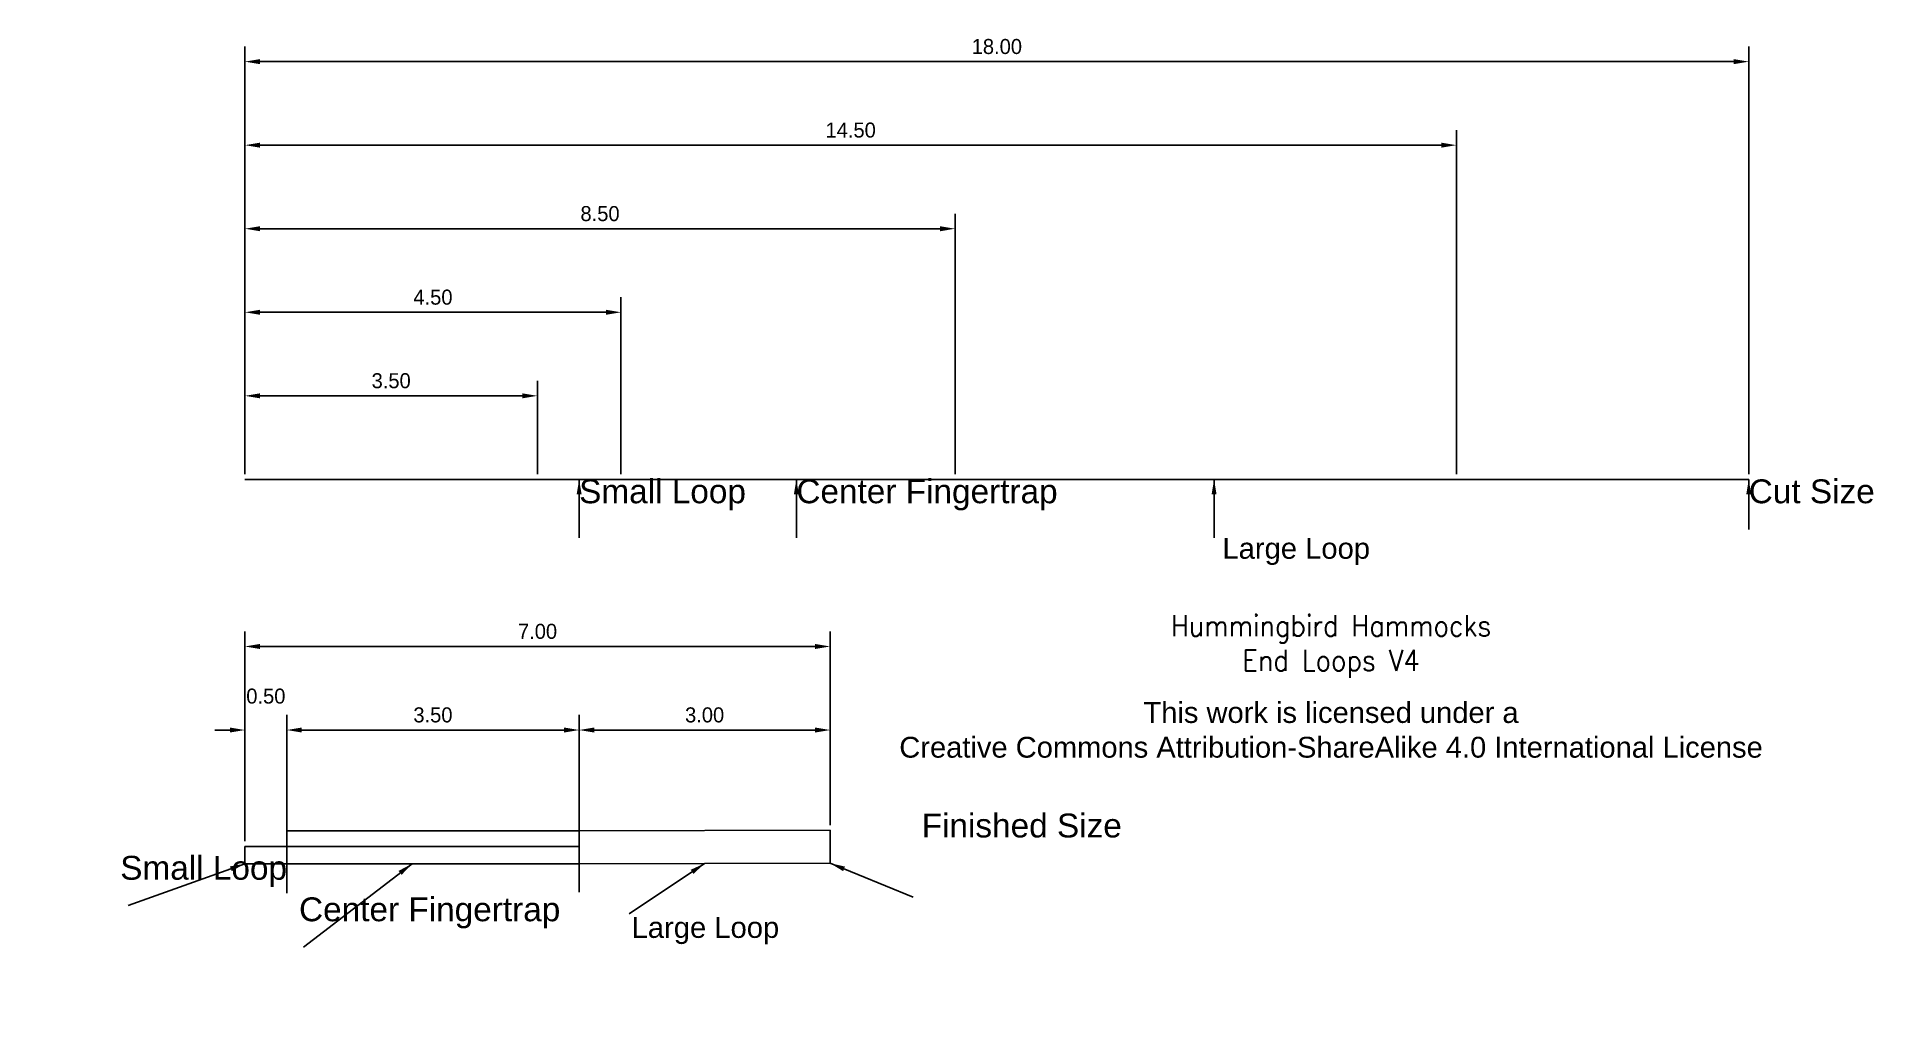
# Model space of a CAD drawing. Extents: x -2.5 to 19.5, y -1.5 to 10.3.
import ezdxf

# ---------------------------------------------------------------- set-up
doc = ezdxf.new("R2010")
doc.units = 0
doc.layers.get('0').update_dxf_attribs({"true_color": 0xffffff})
doc.layers.get('Defpoints').update_dxf_attribs({"true_color": 0xffffff})
for name, color, linetype, true_color in [('Dimensions', 30, 'Continuous', 0xff7f00), ('Finished End Loop', 5, 'Continuous', 0x0000ff), ('Labels', 4, 'Continuous', 0x00ffff), ('Spectra Cut Length', 1, 'Continuous', 0xff0000)]:
    doc.layers.add(name, color=color, linetype=linetype, true_color=true_color)
doc.styles.add('QCADDimTextStyle', font='txt')
doc.styles.add('textstyle11', font='Standard')
doc.styles.add('textstyle12', font='Standard')
doc.styles.add('textstyle13', font='')
doc.styles.add('textstyle14', font='')
doc.styles.add('textstyle15', font='')
doc.styles.add('textstyle16', font='')
doc.styles.add('textstyle17', font='')
doc.styles.add('textstyle18', font='')
doc.styles.add('textstyle19', font='')
doc.styles.add('textstyle20', font='')
doc.styles.get('textstyle13').set_extended_font_data('Arial')
doc.styles.get('textstyle14').set_extended_font_data('Arial')
doc.styles.get('textstyle15').set_extended_font_data('Arial')
doc.styles.get('textstyle16').set_extended_font_data('Arial')
doc.styles.get('textstyle17').set_extended_font_data('Arial')
doc.styles.get('textstyle18').set_extended_font_data('Arial')
doc.styles.get('textstyle19').set_extended_font_data('Arial')
doc.styles.get('textstyle20').set_extended_font_data('Arial')
doc.dimstyles.new('QCADDimStyle', dxfattribs={"dimtxt": 0.18, "dimasz": 0.18, "dimexe": 0.18, "dimexo": 0.0625, "dimgap": 0.09, "dimtad": 1, "dimtoh": 1, "dimdec": 4, "dimzin": 0, "dimdsep": 46, "dimtxsty": 'QCADDimTextStyle', "dimcen": 0.09, "dimadec": 0, "dimazin": 0, "dimtfac": 1, "dimtdec": 4, "dimtofl": 0, "dimtmove": 0, "dimatfit": 3, "dimfxl": 1, "dimtolj": 1, "dimtzin": 0, "dimarcsym": 0})

# ---------------------------------------------------------------- blocks, each defined once
blk = doc.blocks.new('*D1')
at = {"layer": 'Defpoints', "color": 0}
for p in [(18, 10), (0, 5), (18, 5)]:
    blk.add_point(p, dxfattribs=at)
at = {"layer": 'Dimensions', "color": 0, "lineweight": -2}
for p, q in [((0, 5.0625), (0, 10.18)), ((18, 5.0625), (18, 10.18)), ((0.18, 10), (17.82, 10))]:
    blk.add_line(p, q, dxfattribs=at)
at = {"layer": 'Dimensions', "color": 0}
for points in [[(0.18, 10.03), (0.18, 9.97), (0, 10)], [(17.82, 9.97), (17.82, 10.03), (18, 10)]]:
    blk.add_solid(points, dxfattribs=at)
at = {"layer": 'Dimensions', "color": 0, "insert": (9, 10.18), "char_height": 0.18, "attachment_point": 5, "style": 'QCADDimTextStyle'}
blk.add_mtext('\\A1;18.00', dxfattribs=at)
blk = doc.blocks.new('*D2')
at = {"layer": 'Defpoints', "color": 0}
for p in [(7.004, 3), (7.004, 0.8), (0, 0.607)]:
    blk.add_point(p, dxfattribs=at)
at = {"layer": 'Dimensions', "color": 0, "lineweight": -2}
for p, q in [((0, 0.67), (0, 3.18)), ((7.004, 0.863), (7.004, 3.18)), ((0.18, 3), (6.824, 3))]:
    blk.add_line(p, q, dxfattribs=at)
at = {"layer": 'Dimensions', "color": 0}
for points in [[(0.18, 3.03), (0.18, 2.97), (0, 3)], [(6.824, 2.97), (6.824, 3.03), (7.004, 3)]]:
    blk.add_solid(points, dxfattribs=at)
at = {"layer": 'Dimensions', "color": 0, "insert": (3.502, 3.18), "char_height": 0.18, "attachment_point": 5, "style": 'QCADDimTextStyle'}
blk.add_mtext('\\A1;7.00', dxfattribs=at)
blk = doc.blocks.new('*D3')
at = {"layer": 'Defpoints', "color": 0}
for p in [(0.5, 2), (0.5, 0.794301), (0, 0.607219)]:
    blk.add_point(p, dxfattribs=at)
at = {"layer": 'Dimensions', "color": 0, "lineweight": -2}
for p, q in [((-0.18, 2), (-0.36, 2)), ((0, 0.669719), (0, 2.18)), ((0.5, 0.856801), (0.5, 2.18)), ((0.68, 2), (0.86, 2))]:
    blk.add_line(p, q, dxfattribs=at)
at = {"layer": 'Dimensions', "color": 0}
for points in [[(-0.18, 1.97), (-0.18, 2.03), (0, 2)], [(0.68, 2.03), (0.68, 1.97), (0.5, 2)]]:
    blk.add_solid(points, dxfattribs=at)
at = {"layer": 'Dimensions', "color": 0, "insert": (0.25, 2.405), "char_height": 0.18, "attachment_point": 5, "style": 'QCADDimTextStyle'}
blk.add_mtext('\\A1;0.50', dxfattribs=at)
blk = doc.blocks.new('*D4')
at = {"layer": 'Defpoints', "color": 0}
for p in [(4, 2), (0.5, 0.794301), (4, 0.794301)]:
    blk.add_point(p, dxfattribs=at)
at = {"layer": 'Dimensions', "color": 0, "lineweight": -2}
for p, q in [((0.5, 0.856801), (0.5, 2.18)), ((0.68, 2), (3.82, 2)), ((4, 0.856801), (4, 2.18))]:
    blk.add_line(p, q, dxfattribs=at)
at = {"layer": 'Dimensions', "color": 0}
for points in [[(0.68, 2.03), (0.68, 1.97), (0.5, 2)], [(3.82, 1.97), (3.82, 2.03), (4, 2)]]:
    blk.add_solid(points, dxfattribs=at)
at = {"layer": 'Dimensions', "color": 0, "insert": (2.25, 2.18), "char_height": 0.18, "attachment_point": 5, "style": 'QCADDimTextStyle'}
blk.add_mtext('\\A1;3.50', dxfattribs=at)
blk = doc.blocks.new('*D5')
at = {"layer": 'Defpoints', "color": 0}
for p in [(7.004, 2), (4, 0.794), (7.004, 0.8)]:
    blk.add_point(p, dxfattribs=at)
at = {"layer": 'Dimensions', "color": 0, "lineweight": -2}
for p, q in [((4, 0.857), (4, 2.18)), ((4.18, 2), (6.824, 2)), ((7.004, 0.863), (7.004, 2.18))]:
    blk.add_line(p, q, dxfattribs=at)
at = {"layer": 'Dimensions', "color": 0}
for points in [[(4.18, 2.03), (4.18, 1.97), (4, 2)], [(6.824, 1.97), (6.824, 2.03), (7.004, 2)]]:
    blk.add_solid(points, dxfattribs=at)
at = {"layer": 'Dimensions', "color": 0, "insert": (5.502, 2.18), "char_height": 0.18, "attachment_point": 5, "style": 'QCADDimTextStyle'}
blk.add_mtext('\\A1;3.00', dxfattribs=at)
blk = doc.blocks.new('*D6')
at = {"layer": 'Defpoints', "color": 0}
for p in [(3.5, 6), (0, 5), (3.5, 5)]:
    blk.add_point(p, dxfattribs=at)
at = {"layer": 'Dimensions', "color": 0, "lineweight": -2}
for p, q in [((0, 5.0625), (0, 6.18)), ((3.5, 5.0625), (3.5, 6.18)), ((0.18, 6), (3.32, 6))]:
    blk.add_line(p, q, dxfattribs=at)
at = {"layer": 'Dimensions', "color": 0}
for points in [[(0.18, 6.03), (0.18, 5.97), (0, 6)], [(3.32, 5.97), (3.32, 6.03), (3.5, 6)]]:
    blk.add_solid(points, dxfattribs=at)
at = {"layer": 'Dimensions', "color": 0, "insert": (1.75, 6.18), "char_height": 0.18, "attachment_point": 5, "style": 'QCADDimTextStyle'}
blk.add_mtext('\\A1;3.50', dxfattribs=at)
blk = doc.blocks.new('*D7')
at = {"layer": 'Defpoints', "color": 0}
for p in [(4.5, 7), (0, 5), (4.5, 5)]:
    blk.add_point(p, dxfattribs=at)
at = {"layer": 'Dimensions', "color": 0, "lineweight": -2}
for p, q in [((0, 5.0625), (0, 7.18)), ((4.5, 5.0625), (4.5, 7.18)), ((0.18, 7), (4.32, 7))]:
    blk.add_line(p, q, dxfattribs=at)
at = {"layer": 'Dimensions', "color": 0}
for points in [[(0.18, 7.03), (0.18, 6.97), (0, 7)], [(4.32, 6.97), (4.32, 7.03), (4.5, 7)]]:
    blk.add_solid(points, dxfattribs=at)
at = {"layer": 'Dimensions', "color": 0, "insert": (2.25, 7.18), "char_height": 0.18, "attachment_point": 5, "style": 'QCADDimTextStyle'}
blk.add_mtext('\\A1;4.50', dxfattribs=at)
blk = doc.blocks.new('*D8')
at = {"layer": 'Defpoints', "color": 0}
for p in [(8.5, 8), (0, 5), (8.5, 5)]:
    blk.add_point(p, dxfattribs=at)
at = {"layer": 'Dimensions', "color": 0, "lineweight": -2}
for p, q in [((0, 5.0625), (0, 8.18)), ((8.5, 5.0625), (8.5, 8.18)), ((0.18, 8), (8.32, 8))]:
    blk.add_line(p, q, dxfattribs=at)
at = {"layer": 'Dimensions', "color": 0}
for points in [[(0.18, 8.03), (0.18, 7.97), (0, 8)], [(8.32, 7.97), (8.32, 8.03), (8.5, 8)]]:
    blk.add_solid(points, dxfattribs=at)
at = {"layer": 'Dimensions', "color": 0, "insert": (4.25, 8.18), "char_height": 0.18, "attachment_point": 5, "style": 'QCADDimTextStyle'}
blk.add_mtext('\\A1;8.50', dxfattribs=at)
blk = doc.blocks.new('*D9')
at = {"layer": 'Defpoints', "color": 0}
for p in [(14.5, 9), (0, 5), (14.5, 5)]:
    blk.add_point(p, dxfattribs=at)
at = {"layer": 'Dimensions', "color": 0, "lineweight": -2}
for p, q in [((0, 5.0625), (0, 9.18)), ((14.5, 5.0625), (14.5, 9.18)), ((0.18, 9), (14.32, 9))]:
    blk.add_line(p, q, dxfattribs=at)
at = {"layer": 'Dimensions', "color": 0}
for points in [[(0.18, 9.03), (0.18, 8.97), (0, 9)], [(14.32, 8.97), (14.32, 9.03), (14.5, 9)]]:
    blk.add_solid(points, dxfattribs=at)
at = {"layer": 'Dimensions', "color": 0, "insert": (7.25, 9.18), "char_height": 0.18, "attachment_point": 5, "style": 'QCADDimTextStyle'}
blk.add_mtext('\\A1;14.50', dxfattribs=at)

msp = doc.modelspace()

# ---------------------------------------------------------------- linework, layer by layer
at = {"layer": 'Finished End Loop', "color": 7, "true_color": 0xffffff}
for p, q in [((0.5, 1.131), (0.5, 0.794)), ((4, 0.794), (4, 1.131)), ((0.5, 0.794), (0.5, 0.607)), ((4, 0.794), (0.5, 0.794)), ((7.004, 0.8), (4, 0.794)), ((4, 0.607), (4, 0.794)), ((7.004, 0.406), (7.004, 0.8)), ((0, 0.4), (0, 0.607)), ((0, 0.607), (0.5, 0.607)), ((0.5, 0.607), (4, 0.607)), ((0.5, 0.607), (0.5, 0.4)), ((4, 0.607), (4, 0.4)), ((0.5, 0.4), (0, 0.4)), ((0.5, 0.4), (4, 0.4)), ((0.5, 0.4), (0.5, 0.046)), ((4, 0.4), (7.004, 0.406)), ((4, 0.4), (4, 0.058))]:
    msp.add_line(p, q, dxfattribs=at)
at = {"layer": 'Spectra Cut Length', "color": 7, "true_color": 0xffffff}
msp.add_line((0, 5), (18, 5), dxfattribs=at)

# ---------------------------------------------------------------- texts
at = {"attachment_point": 5}
for s, insert, char_height, style in [('\\H0.249296;Hummingbird Hammocks\\PEnd Loops V4', (13, 3), 0.06843, 'textstyle11'), ('\\fHelvetica Neue,Helvetica,Arial,sans-serif|b0|i0|c0|p0;\\c3618615;\\H0.249296;This work is licensed under a \\P\\c13730329;Creative Commons Attribution-ShareAlike 4.0 International License', (13, 2), 0.068434, 'textstyle12')]:
    msp.add_mtext(s, dxfattribs=dict(at, insert=insert, char_height=char_height, style=style))
at = {"layer": 'Labels', "attachment_point": 1}
for s, insert, char_height, style in [('\\H0.285714;Small Loop', (4, 5), 1, 'textstyle15'), ('\\H0.285714;Center Fingertrap', (6.6, 5), 1, 'textstyle16'), ('\\H0.285714;Cut Size', (18, 5), 1, 'textstyle13'), ('Large Loop', (11.7, 4.3), 0.25, 'textstyle17'), ('\\H0.285714;Finished Size', (8.1, 1), 1, 'textstyle14'), ('\\H0.285714;Small Loop', (-1.493, 0.494), 1, 'textstyle18'), ('\\H0.285714;Center Fingertrap', (0.647, -0.003), 1, 'textstyle19'), ('Large Loop', (4.628, -0.238), 0.25, 'textstyle20')]:
    msp.add_mtext(s, dxfattribs=dict(at, insert=insert, char_height=char_height, style=style))

# ---------------------------------------------------------------- dimensions: what is measured, and where the dimension line sits
at = {"layer": 'Dimensions'}
for base, p1, p2, picture, middle in [((18, 10), (0, 5), (18, 5), '*D1', (9, 10.18)), ((14.5, 9), (0, 5), (14.5, 5), '*D9', (7.25, 9.18)), ((8.5, 8), (0, 5), (8.5, 5), '*D8', (4.25, 8.18)), ((4.5, 7), (0, 5), (4.5, 5), '*D7', (2.25, 7.18)), ((3.5, 6), (0, 5), (3.5, 5), '*D6', (1.75, 6.18)), ((7.004, 3), (0, 0.607), (7.004, 0.8), '*D2', (3.502, 3.18)), ((0.5, 2), (0, 0.607), (0.5, 0.794), '*D3', (0.25, 2.405)), ((4, 2), (0.5, 0.794), (4, 0.794), '*D4', (2.25, 2.18)), ((7.004, 2), (4, 0.794), (7.004, 0.8), '*D5', (5.502, 2.18))]:
    dim = msp.add_linear_dim(base=base, p1=p1, p2=p2, dimstyle='QCADDimStyle', override={"dimdec": 2, "dimclrd": 0, "dimclre": 0, "dimclrt": 0, "dimtmove": 2}, dxfattribs=at)
    dim.commit()
    dim.dimension.update_dxf_attribs({"geometry": picture, "text_midpoint": middle})

# ---------------------------------------------------------------- leaders
at = {"layer": 'Labels'}
for points in [[(4, 5), (4, 4.3)], [(6.6, 5), (6.6, 4.3)], [(11.6, 5), (11.6, 4.3)], [(18, 5), (18, 4.4)], [(0, 0.4), (-1.4, -0.1)], [(2, 0.4), (0.7, -0.6)], [(5.502, 0.403), (4.6, -0.2)], [(7.004, 0.406), (8, 0)]]:
    msp.add_leader(points, dimstyle='QCADDimStyle', dxfattribs=at)

doc.saveas('drawing.dxf')
